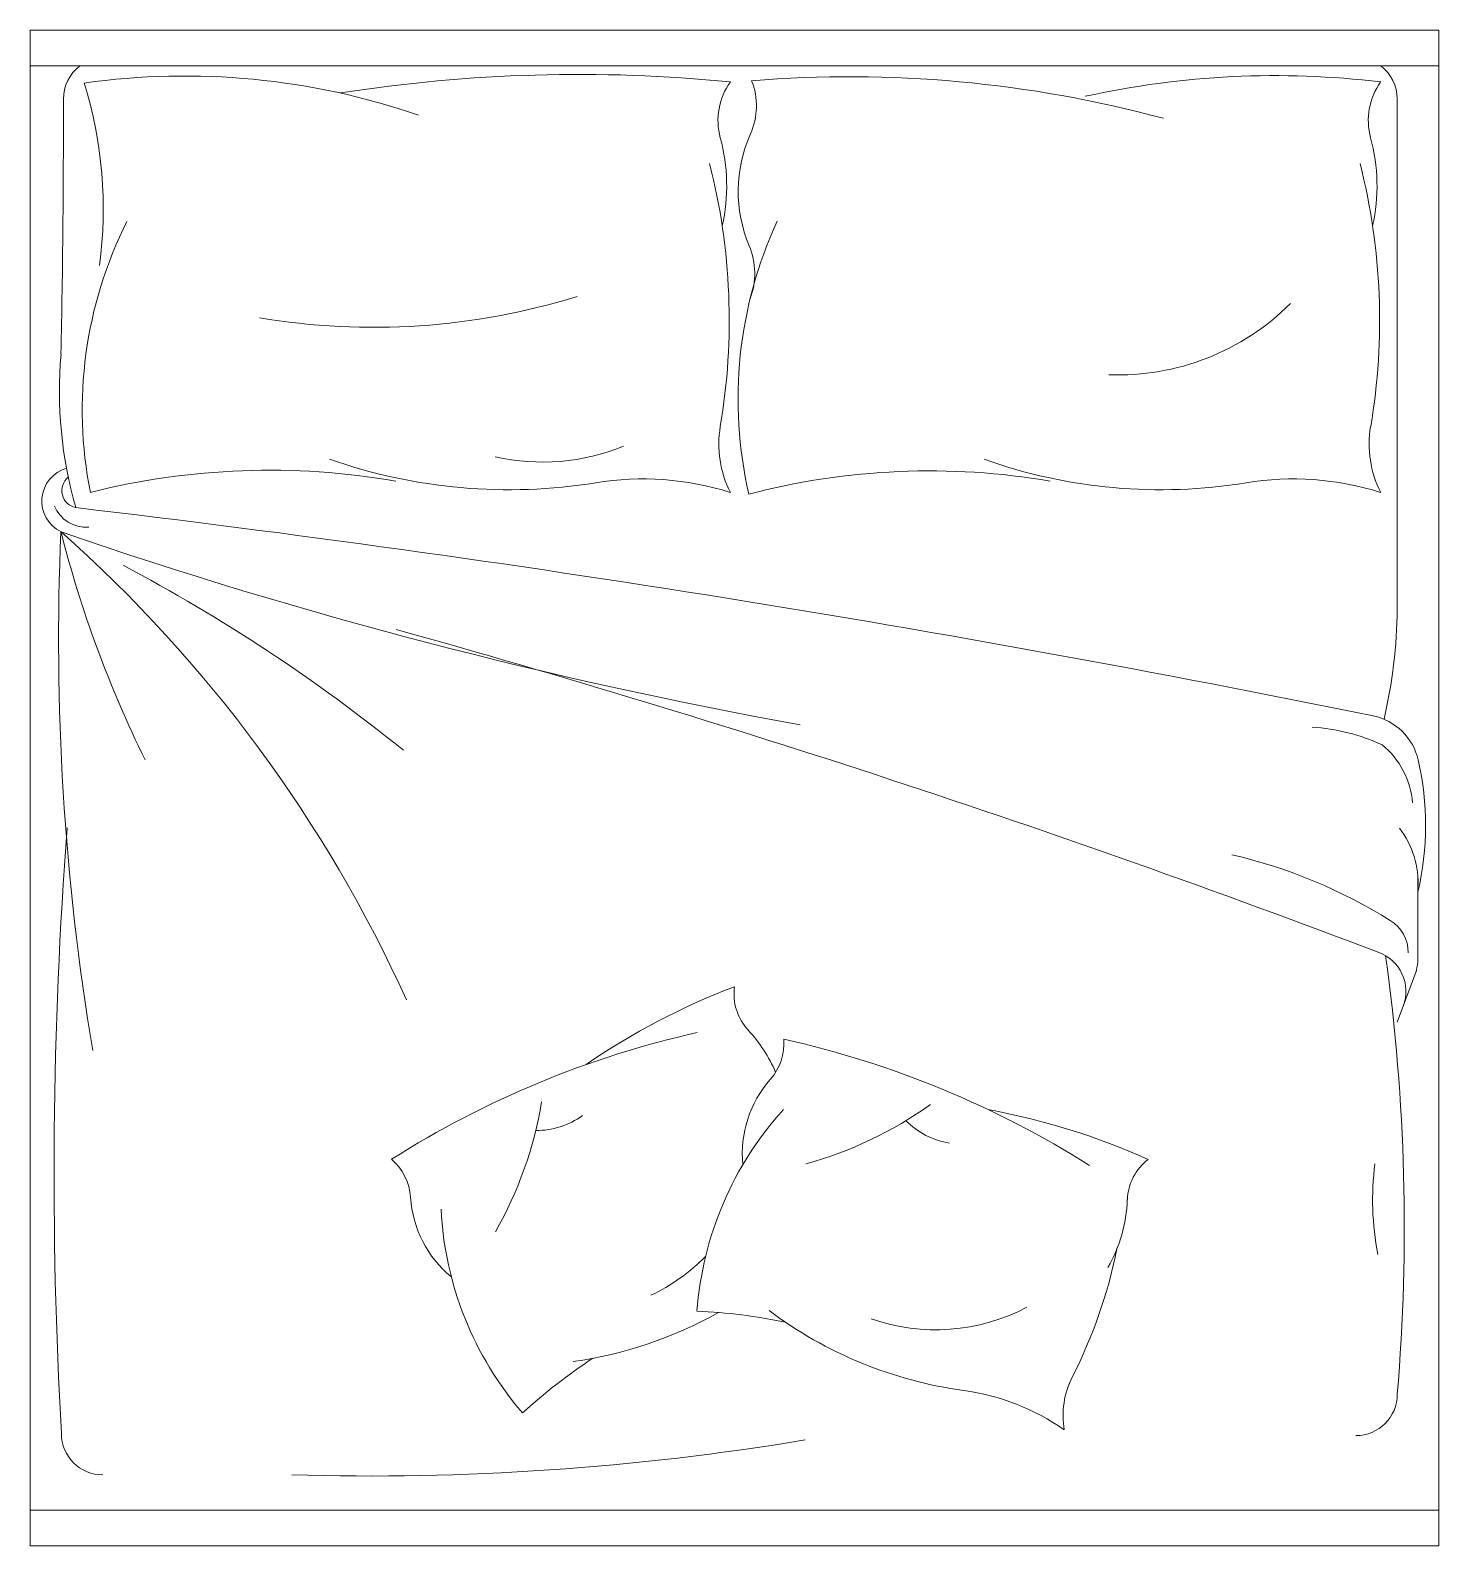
# Model space of a CAD drawing. Header units: millimetres. Extents: x 64.55 to 66.55, y 160.04 to 162.19.
import ezdxf

# ---------------------------------------------------------------- set-up
doc = ezdxf.new("R2010")
doc.units = ezdxf.units.MM
doc.layers.add('ARREDI', color=7, linetype='Continuous', lineweight=9)

# ---------------------------------------------------------------- blocks, each defined once
blk = doc.blocks.new('*U22')
at = {"layer": 'ARREDI'}
for p, q in [((-1.8367, 0), (0, 0)), ((-1.8367, 0), (-1.8367, -1.977)), ((0, 0), (0, -1.977)), ((-1.8367, -0.0465), (0, -0.0465)), ((-0.054, -0.7547), (-0.054, -0.0897)), ((-0.027, -1.2114), (-0.027, -1.1054)), ((-0.0303, -1.2301), (-0.054, -1.2942)), ((-1.8367, -1.9306), (0, -1.9306)), ((-1.8367, -1.977), (0, -1.977))]:
    blk.add_line(p, q, dxfattribs=at)
for centre, radius, start, end in [((-1.7395, -0.0897), 0.054, 126.8699, 180), ((-1.1218, -2.0553), 1.9978, 84.3095, 98.9414), ((-0.2131, -1.2105), 1.1514, 83.1414, 102.4248), ((-0.108, -0.0897), 0.054, 360, 53.1301), ((-1.6356, -0.9982), 0.9386, 71.0292, 98.0146), ((-2.2991, -0.2335), 0.5575, 352.4611, 17.1991), ((-0.8536, -0.1176), 0.0863, 144.3788, 195.1988), ((-0.9786, -0.0987), 0.0889, 335.7877, 21.7124), ((-0.7679, -1.6295), 1.5689, 74.8925, 94.682), ((-0.0055, -0.1176), 0.0863, 144.3788, 195.1988), ((-16.7208, -0.113), 14.9273, 358.8115, 0.08963), ((-0.7309, -0.2101), 0.1826, 155.7877, 202.8808), ((-1.1672, -0.2028), 0.2387, 347.312, 15.1988), ((-0.3191, -0.2028), 0.2387, 347.312, 15.1988), ((-1.7542, -0.3781), 0.829, 350.3711, 14.26), ((-0.906, -0.3781), 0.829, 350.3711, 14.26), ((-1.2204, -0.4955), 0.5486, 153.3319, 191.2891), ((-0.3625, -0.4811), 0.5512, 155.118, 192.9862), ((-0.9846, -0.3171), 0.0927, 339.0161, 22.8808), ((-1.3892, 0.5073), 0.8948, 260.432, 287.2702), ((-0.4182, -0.1315), 0.3181, 267.8295, 315.0098), ((-1.2421, -0.4706), 0.5566, 175.0554, 195.8557), ((-0.8001, -0.54), 0.1387, 170.3711, 206.9649), ((0.048, -0.54), 0.1387, 170.3711, 206.9649), ((-1.1687, -0.2859), 0.2774, 257.148, 292.3825), ((-1.777, -0.6142), 0.0447, 106.3005, 243.9382), ((-1.2127, 0.106), 0.7054, 250.6572, 279.2501), ((-0.3629, 0.0847), 0.6841, 250.3559, 279.3926), ((-1.7729, -0.6006), 0.0226, 129.3958, 258.1256), ((-1.5245, -1.5341), 0.9602, 80.1438, 104.1009), ((-1.0379, -0.9618), 0.3766, 72.3598, 99.3926), ((-0.6639, -1.5104), 0.9356, 80.3266, 104.5973), ((-0.1898, -0.9618), 0.3766, 72.3598, 99.3926), ((-1.764, -0.6035), 0.0447, 202.6052, 274.4989), ((-4.1777, -20.9687), 20.4871, 78.47703, 83.27201), ((1.4385, -0.796), 3.2383, 177.4941, 189.5094), ((-3.0036, -2.0164), 1.8199, 24.3833, 48.4532), ((0.334, 5.5323), 6.5433, 250.99687, 259.72796), ((-0.3406, -0.2863), 1.5018, 194.1894, 206.3096), ((-2.781, -2.7085), 2.2754, 51.0376, 62.0856), ((-0.7403, -0.7455), 0.6864, 347.089, 359.2313), ((-5.3383, -15.0391), 14.8022, 69.18683, 74.40799), ((-0.1807, -1.1622), 0.2536, 65.0339, 86.464), ((-0.1005, -0.9686), 0.0756, 12.8827, 78.3869), ((-0.1431, -1.0168), 0.1094, 4.6849, 50.5984), ((-0.401, -1.0374), 0.3839, 346.9286, 12.8827), ((4.2142, -1.4922), 6.0199, 175.6972, 183.22298), ((-0.1433, -1.1123), 0.1165, 356.6017, 37.7302), ((-0.4246, -1.74), 0.6823, 58.0112, 76.8651), ((-0.0877, -1.2025), 0.048, 359.0101, 59.2976), ((-0.0967, -1.2538), 0.054, 339.7541, 70.6724), ((-2.632, -1.5618), 2.5872, 355.1753, 7.8765), ((-0.081, -1.2114), 0.054, 339.7541, 360), ((-0.081, -1.2114), 0.054, 339.7541, 360), ((-0.5901, -2.1083), 0.9211, 110.8823, 124.5017), ((-0.85, -1.2572), 0.069, 172.1197, 222.9397), ((-1.0403, -1.4343), 0.1909, 23.0681, 42.9397), ((-0.6925, -2.5323), 1.2551, 102.6334, 122.4229), ((-0.925, -1.3217), 0.0711, 318.55, 4.4747), ((-1.1269, -2.5413), 1.2551, 57.6548, 77.4443), ((-1.4181, -1.7248), 0.6632, 33.4332, 33.4463), ((-0.7621, -1.4655), 0.1461, 138.55, 185.6431), ((-1.6765, -1.3133), 0.5137, 330.3455, 350.5127), ((-0.9613, -0.9834), 0.5137, 285.3668, 305.534), ((-1.1773, -1.3314), 0.104, 269.8428, 305.6126), ((-0.5275, -1.7037), 0.441, 137.8802, 175.7485), ((-0.621, -1.3492), 0.104, 224.8642, 260.6339), ((-0.7548, -2.3138), 0.9211, 65.9037, 79.523), ((-1.4117, -1.5269), 0.0711, 3.5287, 49.4533), ((-0.9813, -1.4872), 0.0742, 5.5482, 5.6431), ((-0.337, -1.528), 0.069, 127.1411, 177.9611), ((0.2741, -1.5261), 0.3603, 172.4747, 191.3425), ((-1.1949, -1.5135), 0.1461, 183.5287, 230.6218), ((-0.8606, -1.5161), 0.441, 182.8589, 220.7271), ((-0.5968, -1.5187), 0.1909, 330.0743, 357.9611), ((-1.1371, -1.4208), 0.2545, 295.5704, 315.3773), ((-1.0694, -1.4573), 0.6632, 333.1334, 348.4676), ((-1.3347, -1.6837), 0.0742, 50.5268, 50.6218), ((-1.2058, -1.1949), 0.5473, 278.0969, 299.156), ((-1.0017, -2.4187), 0.7485, 78.4481, 87.3596), ((-0.5447, -1.2324), 0.5473, 233.1182, 262.1549), ((-0.6557, -1.4408), 0.2545, 250.5918, 297.7721), ((-0.6906, -2.3571), 0.7485, 123.4268, 132.3383), ((-0.3788, -1.8071), 0.111, 153.1334, 189.7272), ((-0.6605, -2.073), 0.3013, 55.1221, 82.1549), ((-0.108, -1.7794), 0.054, 270, 360), ((-1.7422, -1.8306), 0.054, 180, 270), ((-1.3939, 1.5607), 3.4468, 268.3066, 279.4832)]:
    blk.add_arc(centre, radius, start, end, dxfattribs=at)

msp = doc.modelspace()

# ---------------------------------------------------------------- block references
at = {"layer": 'ARREDI', "xscale": 1.088915468791545, "yscale": 1.088915468791545, "zscale": 1.088915468791545}
msp.add_blockref('*U22', (66.5528, 162.1948), dxfattribs=at)

doc.saveas('drawing.dxf')
